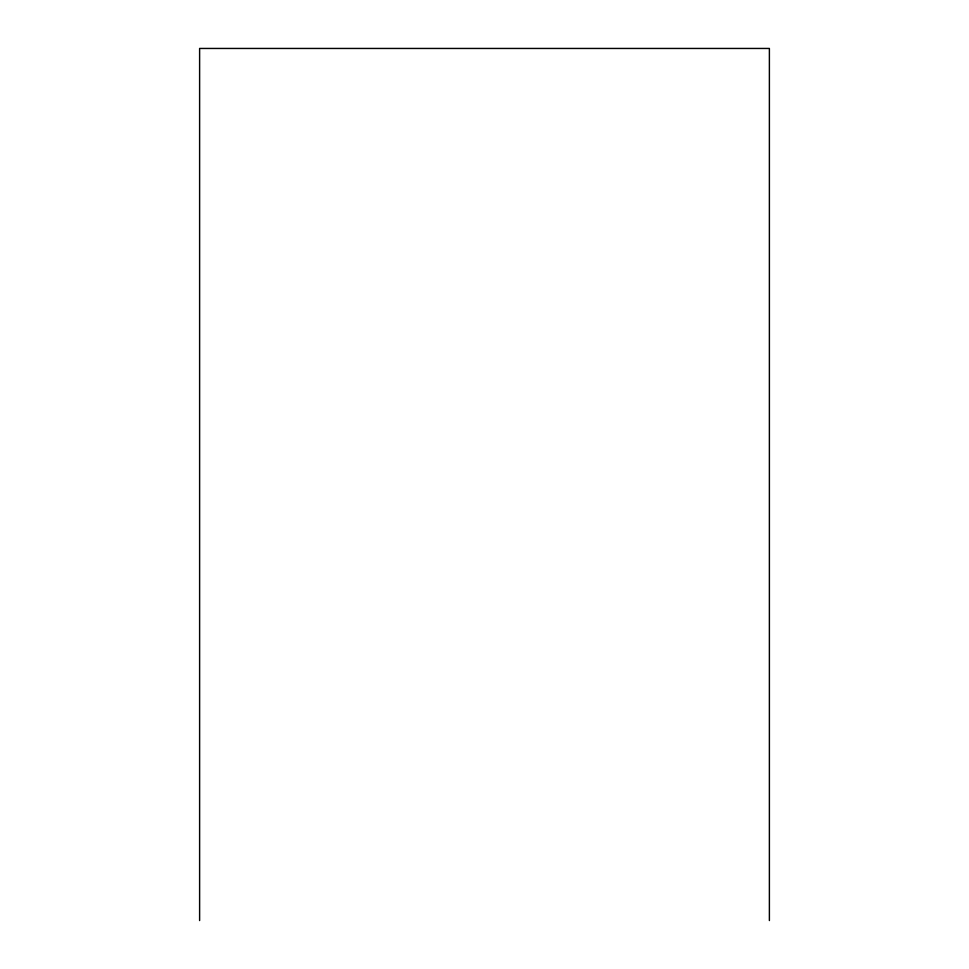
<?xml version="1.0" encoding="UTF-8"?>
<svg xmlns="http://www.w3.org/2000/svg" width="969" height="969" viewBox="0 0 969 969"><rect width="100%" height="100%" fill="white"/><g stroke="black" fill="none" stroke-linecap="round" stroke-linejoin="round"><path stroke-width="1.45" d="M769.386 920.55L769.386 48.45L199.614 48.45L199.614 920.55"/></g></svg>
